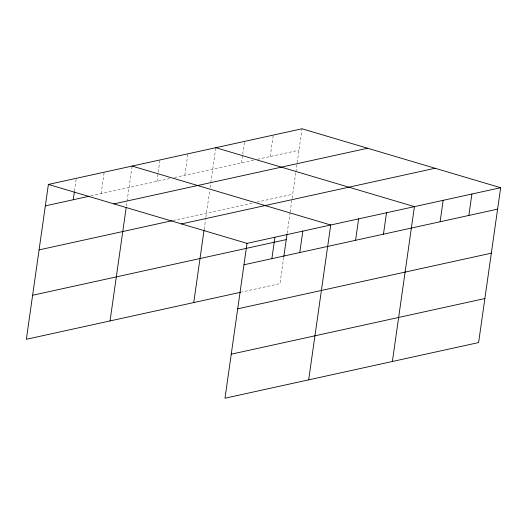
<?xml version="1.0" encoding="UTF-8"?>
<svg xmlns="http://www.w3.org/2000/svg" width="527" height="527" viewBox="0 0 527 527"><rect width="100%" height="100%" fill="white"/><g stroke="black" fill="none" stroke-linecap="round" stroke-linejoin="round"><path stroke-width="0.4" stroke-dasharray="2.63 1.98" d="M74.478 191.011L76.178 179.108M101.138 193.62L104.188 172.191M126.414 205.912L126.987 201.907M127.099 201.11L132.086 166.071M156.934 181.38L159.984 159.951M184.839 175.254L187.882 153.825M204.16 229.37L205.774 218.026M205.892 217.216L209.66 190.748M210.115 187.546L210.681 183.548M210.8 182.744L215.787 147.705M241.478 162.83L242.611 154.892M242.723 154.095L244.528 141.401M270.226 156.519L273.276 135.09M283.737 257.222L279.982 283.638L241.656 292.05M287.169 233.132L290.048 212.875M290.166 212.065L292.011 199.107M292.123 198.297L295.779 172.632M295.891 171.828L302.017 128.786M90.776 195.892L169.687 178.581M174.47 177.527L254.258 160.024M257.446 159.325L298.967 150.215M172.988 220.51L253.579 202.829M256.774 202.131L292.702 194.246"/><path stroke-width="0.79" d="M500.65 187.711L247.018 243.362L224.983 398.214L478.608 342.563L500.65 187.711L302.017 128.786L48.392 184.437L26.35 339.289L240.852 292.228M73.24 199.74L74.366 191.808M110.051 320.93L126.19 207.513M193.745 302.564L204.048 230.18M271.873 258.665L274.923 237.236M283.855 256.418L287.05 233.942M299.771 252.545L302.821 231.116M308.677 379.848L330.719 224.996L132.086 166.071M355.567 240.299L358.617 218.87M383.465 234.179L386.515 212.75M392.378 361.489L414.413 206.63L215.787 147.705M440.111 221.748L443.161 200.319M468.859 215.444L471.902 194.015M45.342 205.866L89.182 196.242M113.937 203.883L367.569 148.232M39.07 249.897L172.191 220.688M181.472 223.916L435.104 168.265M32.615 295.258L286.247 239.607M243.968 264.785L497.6 209.14M237.703 308.822L491.335 253.171M231.248 354.184L484.88 298.532M48.392 184.437L247.018 243.362"/></g></svg>
